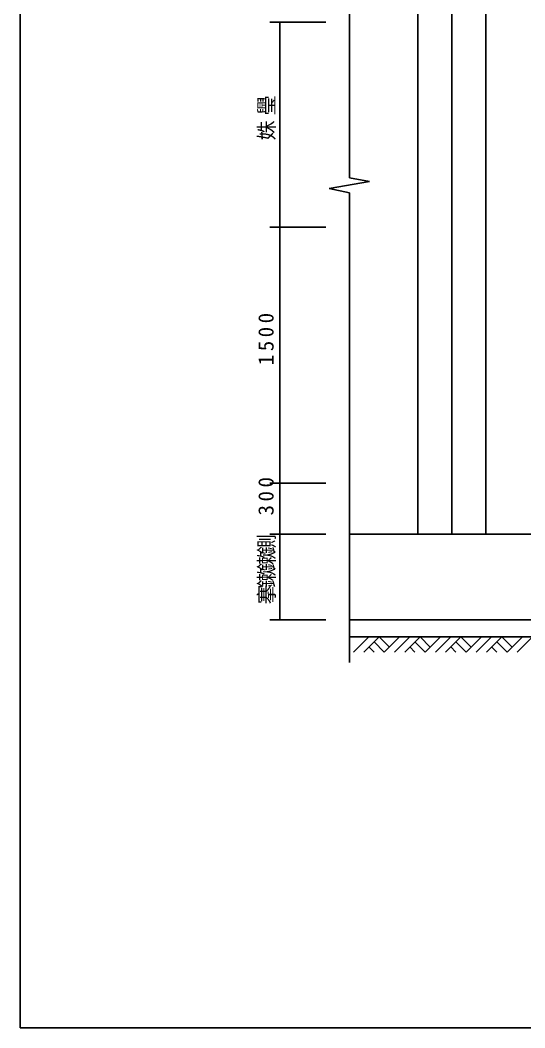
# Model space of a CAD drawing. Header units: metres. Extents: x 0 to 420, y 0 to 297.
# Drawn here: x 0 to 98.7, y 0 to 196.8 of the extents above; entities that cross this region are included whole.
import ezdxf

# ---------------------------------------------------------------- set-up
doc = ezdxf.new("R2010")
doc.units = ezdxf.units.M

msp = doc.modelspace()

# ---------------------------------------------------------------- linework, layer by layer
for p, q in [((0, 297), (0, 0)), ((64.36, 257.77), (64.36, 165.96)), ((84.36, 254.43), (84.36, 96.37)), ((77.7, 224.43), (77.7, 96.37)), ((91.03, 224.43), (91.03, 96.37)), ((59.73, 196.37), (48.79, 196.37)), ((50.79, 196.37), (50.79, 156.37)), ((64.36, 165.96), (68.31, 165.26)), ((68.31, 165.26), (60.42, 163.87)), ((60.42, 163.87), (64.36, 163.04)), ((64.36, 163.04), (64.36, 71.37)), ((59.73, 156.37), (48.79, 156.37)), ((59.73, 156.37), (48.79, 156.37)), ((50.79, 156.37), (50.79, 106.37)), ((59.73, 106.37), (48.79, 106.37)), ((59.73, 106.37), (48.79, 106.37)), ((50.79, 96.37), (50.79, 106.37)), ((59.73, 96.37), (48.79, 96.37)), ((59.73, 96.37), (48.79, 96.37)), ((50.79, 96.37), (50.79, 79.7)), ((64.36, 96.37), (77.7, 96.37)), ((77.7, 96.37), (91.03, 96.37)), ((324.36, 96.37), (91.03, 96.37)), ((59.73, 79.7), (48.79, 79.7)), ((351.03, 79.7), (64.36, 79.7)), ((351.03, 76.37), (64.36, 76.37)), ((65.17, 73.37), (68.17, 76.37)), ((67.17, 73.37), (70.17, 76.37)), ((71.17, 73.37), (69.17, 75.37)), ((72.17, 74.36), (70.17, 76.37)), ((71.17, 73.37), (74.17, 76.37)), ((73.17, 73.37), (76.17, 76.37)), ((75.16, 73.37), (78.16, 76.37)), ((79.17, 73.37), (77.16, 75.37)), ((80.16, 74.36), (78.16, 76.37)), ((79.17, 73.37), (82.17, 76.37)), ((81.16, 73.37), (84.16, 76.37)), ((83.16, 73.37), (86.16, 76.37)), ((87.16, 73.37), (85.16, 75.37)), ((88.16, 74.36), (86.16, 76.37)), ((87.16, 73.37), (90.16, 76.37)), ((89.16, 73.37), (92.16, 76.37)), ((91.15, 73.37), (94.15, 76.37)), ((95.16, 73.37), (93.15, 75.37)), ((96.15, 74.36), (94.15, 76.37)), ((95.16, 73.37), (98.16, 76.37)), ((97.15, 73.37), (100.15, 76.37)), ((69.18, 73.37), (68.17, 74.37)), ((77.17, 73.37), (76.17, 74.37)), ((85.17, 73.37), (84.16, 74.37)), ((93.16, 73.37), (92.16, 74.37)), ((0, 0), (420, 0))]:
    msp.add_line(p, q)

# ---------------------------------------------------------------- texts
for s, p in [('璺', (49.67, 178.2)), ('姝', (49.67, 173.31)), ('0', (49.54, 137.57)), ('0', (49.54, 134.84)), ('5', (49.54, 132.12)), ('1', (49.54, 129.39)), ('0', (49.54, 105.51)), ('0', (49.54, 102.78)), ('3', (49.54, 100.05)), ('鍘', (49.67, 92.48)), ('鏉', (49.67, 89.22)), ('鏉', (49.67, 85.96)), ('搴', (49.67, 82.69))]:
    msp.add_text(s, height=3, rotation=90).set_placement(p)

doc.saveas('drawing.dxf')
